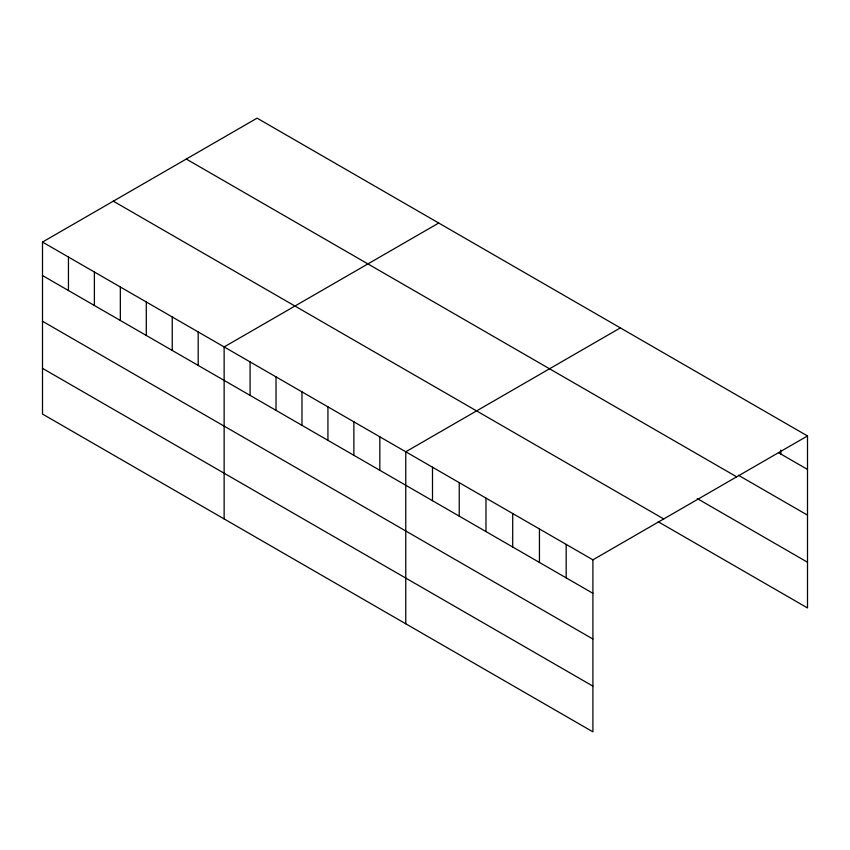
<?xml version="1.0" encoding="UTF-8"?>
<svg xmlns="http://www.w3.org/2000/svg" width="850" height="850" viewBox="0 0 850 850"><rect width="100%" height="100%" fill="white"/><g stroke="black" fill="none" stroke-linecap="round" stroke-linejoin="round"><path stroke-width="1.27" d="M42.5 242.059L592.907 559.831L592.907 731.839L42.5 414.056L42.5 242.059L257.093 118.161L807.5 435.944L807.5 607.941L658.229 521.762M438.728 223.029L224.134 346.928L224.134 518.925M620.362 327.898L405.769 451.786L405.769 623.794M592.907 559.831L807.5 435.944M778.536 452.699L807.5 469.423M738.438 475.256L807.5 515.132M186.278 159.046L736.684 476.829M697.223 498.557L807.5 562.232M113.316 201.174L663.722 518.946M42.5 275.538L592.907 593.311M42.5 321.247L592.907 639.03M42.5 368.348L592.907 686.12M780.768 450.128L780.768 453.985M566.174 544.404L566.174 577.883M539.442 528.966L539.442 562.445M512.709 513.528L512.709 547.007M485.977 498.1L485.977 531.579M459.234 482.662L459.234 516.141M432.501 467.224L432.501 500.703M379.822 436.815L379.822 470.294M353.876 421.834L353.876 455.313M327.93 406.853L327.93 440.332M301.973 391.871L301.973 425.351M276.027 376.89L276.027 410.369M250.081 361.909L250.081 395.388M198.188 331.946L198.188 365.426M172.242 316.965L172.242 350.444M146.296 301.984L146.296 335.463M120.339 287.002L120.339 320.482M94.392 272.021L94.392 305.501M68.446 257.04L68.446 290.519"/></g></svg>
